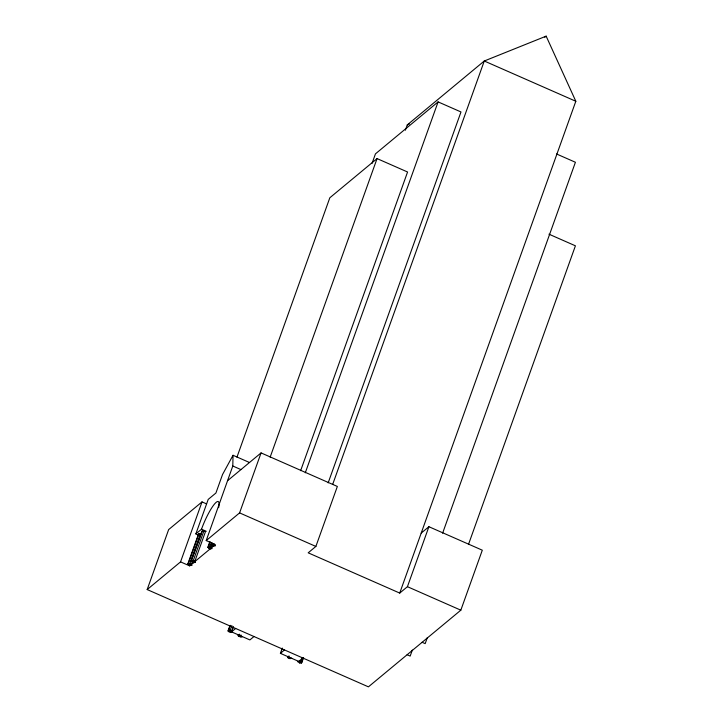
<?xml version="1.0" encoding="UTF-8"?>
<svg xmlns="http://www.w3.org/2000/svg" width="723" height="723" viewBox="0 0 723 723"><rect width="100%" height="100%" fill="white"/><g stroke="black" fill="none" stroke-linecap="round" stroke-linejoin="round"><path stroke-width="1.08" d="M421.202 533.104L428.902 526.715L482.304 550.194L460.831 610.176L368.423 686.85L147.176 589.561L180.551 561.879L189.67 565.883L215.337 544.591L206.218 540.578L232.797 466.01L233.032 455.273L249.308 462.431M147.176 589.561L168.649 529.588L202.024 501.898L206.597 503.913M180.551 561.879L202.024 501.898M198.59 535.101L195.861 533.899L208.206 499.412L215.915 493.023L222.53 474.532L233.032 455.273M187.808 563.94L189.833 563.678L192.155 565.178L190.131 565.44L187.808 563.94L198.545 533.954L199.078 533.511L201.356 534.035M188.342 563.497L199.078 533.511M189.833 563.678L200.569 533.691M191.143 561.165L201.88 531.179L203.904 530.917L205.486 531.613L194.749 561.599L195.49 562.404L193.466 562.666L191.143 561.165L202.413 530.736M189.67 565.883L190.411 563.823M190.131 565.44L190.872 563.371M191.414 564.374L192.526 561.265M191.676 560.732L193.168 560.903L203.904 530.917M193.466 562.666L194.207 560.596M236.963 457.135L329.824 197.777L377.063 158.59L407.573 172.002L300.632 470.691M207.799 547.347L209.824 547.085L212.146 548.585L210.122 548.847L207.799 547.347L209.652 542.178M208.332 546.904L210.185 541.735M208.54 548.151L209.281 546.082M209.824 547.085L211.306 542.946M211.143 544.573L213.168 544.32L215.49 545.811L213.466 546.073L211.884 545.377L211.143 544.573L211.884 542.512M210.122 548.847L210.863 546.778M211.405 547.781L212.146 545.711M213.466 546.073L214.198 544.003M206.218 540.578L239.593 512.887L261.066 452.905L337.352 486.452L315.879 546.434L308.179 552.824L399.729 593.077L407.429 586.687L428.902 526.715M372.038 163.425L375.454 153.863L438.093 101.889L460.985 111.957L328.17 482.865M270.167 457.126L377.063 158.59M405.368 130.212L407.266 124.907L484.274 61.003L546.154 36.15L575.824 101.265L399.729 593.077M228.007 630.944L230.031 630.682L232.345 632.182L230.321 632.444L228.007 630.944L229.851 625.775M228.531 630.51L230.384 625.332M228.748 631.748L229.489 629.679M230.031 630.682L231.875 625.512M230.321 632.444L231.062 630.375M231.604 631.378L233.086 627.248M253.981 636.529L249.887 639.927L231.577 631.875L233.43 626.696M238.617 636.24L237.876 635.436L238.409 634.993L242.223 636.674L241.69 637.108L238.617 636.24L239.358 634.17M240.199 636.927L240.94 634.866M305.287 472.806L438.093 101.889M332.697 484.356L484.274 61.003L575.824 101.265M302.81 658.002L298.707 661.4L280.397 653.348L282.286 648.079M288.242 657.948L287.501 657.144L288.034 656.701L291.848 658.382L289.824 658.644L288.242 657.948L288.983 655.878M299.738 663L301.762 662.738L299.439 661.247L297.415 661.509L299.738 663L300.479 660.939M301.021 661.943L302.503 657.803M301.229 663.181L303.082 658.011M301.762 662.738L303.615 657.569M442.612 533.185L575.418 162.268L556.511 153.963M412.327 650.076L410.176 656.077L407.13 654.731M427.329 637.632L425.178 643.633L422.124 642.286M468.468 544.491L575.418 245.811L548.965 234.18M544.79 37.289L546.154 36.15M227.691 480.596L261.066 452.905M195.861 533.899L201.509 529.209A23.714 4.455 -66.3 0 1 214.071 504.564A23.714 4.455 -66.3 0 1 218.653 507.627M231.577 631.875L235.671 628.477M280.397 653.348L284.501 649.95M407.266 124.907L409.326 124.076M232.797 466.01L240.94 469.589M239.593 512.887L315.879 546.434M407.429 586.687L460.831 610.176M201.509 529.209L206.281 531.306M193.168 560.903L194.749 561.599M198.545 533.954L199.286 534.749"/></g></svg>
